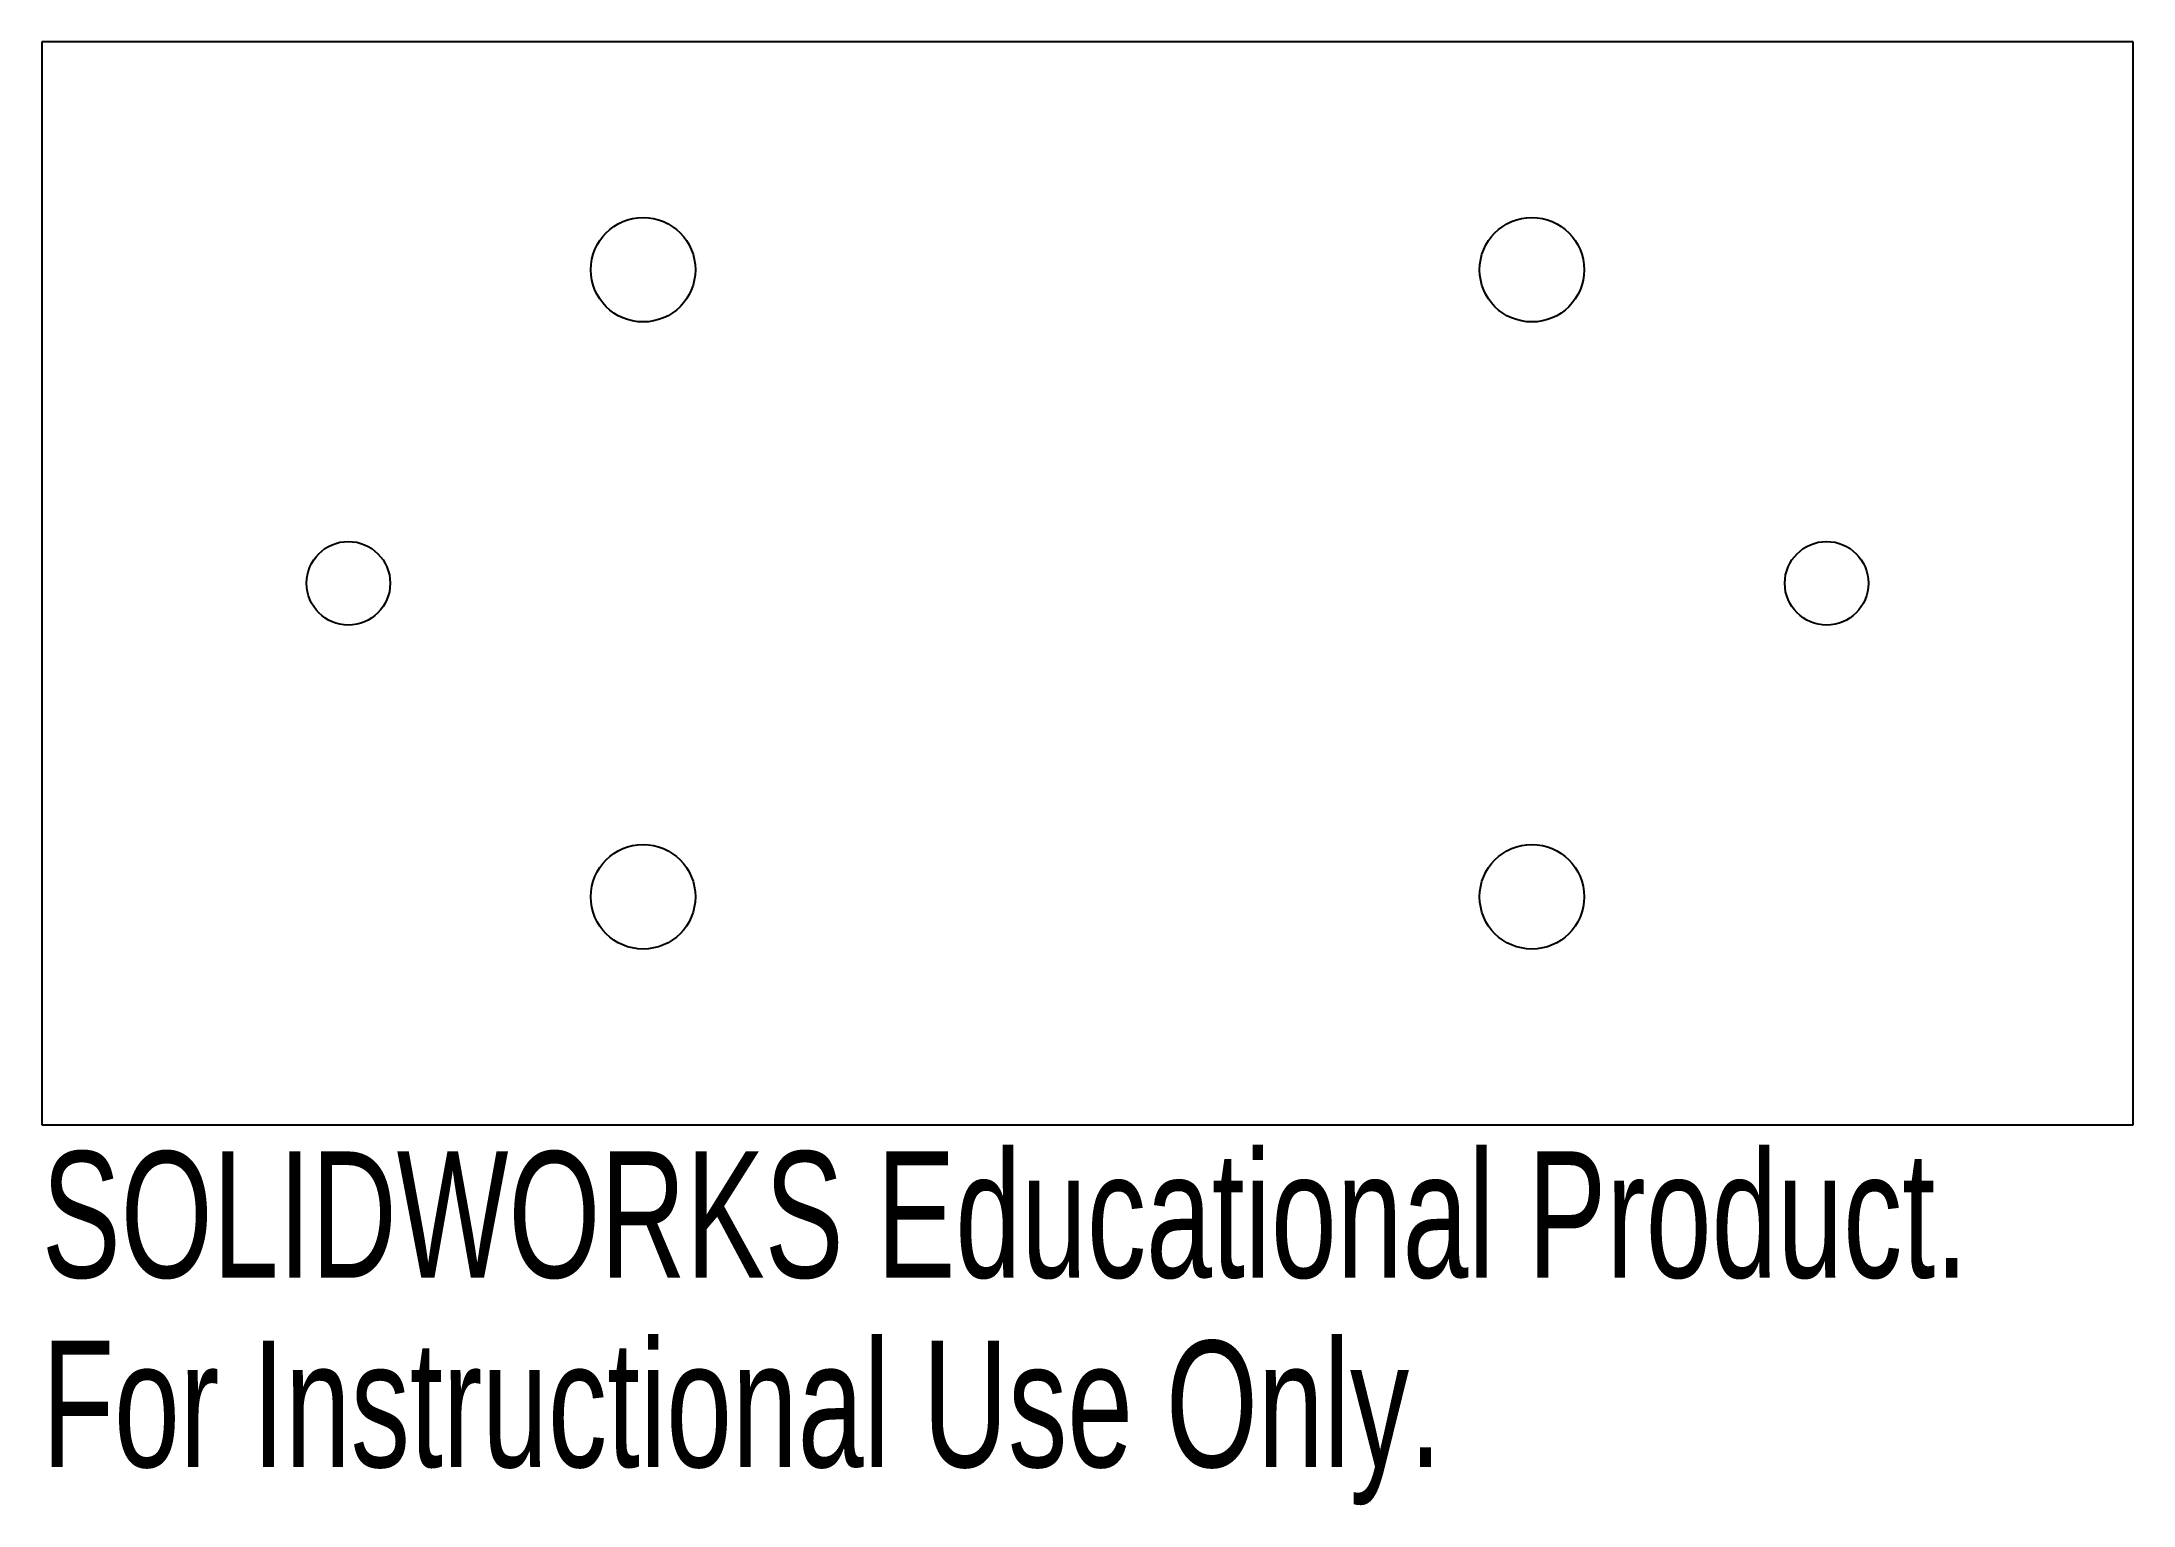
# Model space of a CAD drawing. Header units: millimetres. Extents: x 0 to 80, y -14.6 to 41.4.
import ezdxf

# ---------------------------------------------------------------- set-up
doc = ezdxf.new("R2010")
doc.units = ezdxf.units.MM
doc.styles.add('SLDTEXTSTYLE0', font='TXT', dxfattribs={"width": 0.7})

msp = doc.modelspace()

# ---------------------------------------------------------------- linework, layer by layer
at = {"color": 7, "linetype": 'Continuous', "lineweight": 25}
for p, q in [((0, 41.449), (0, 0)), ((80, 41.449), (0, 41.449)), ((80, 0), (80, 41.449)), ((0, 0), (80, 0))]:
    msp.add_line(p, q, dxfattribs=at)
for centre, radius in [((23, 32.725), 2), ((57, 32.725), 2), ((11.726, 20.725), 1.6), ((68.274, 20.725), 1.6), ((23, 8.725), 2), ((57, 8.725), 2)]:
    msp.add_circle(centre, radius, dxfattribs=at)

# ---------------------------------------------------------------- texts
at = {"color": 7, "linetype": 'Continuous', "char_height": 4.83362, "attachment_point": 1, "style": 'SLDTEXTSTYLE0'}
for s, insert in [('SOLIDWORKS Educational Product.', (0, -1.02)), ('For Instructional Use Only.', (0, -8.27))]:
    msp.add_mtext(s, dxfattribs=dict(at, insert=insert))

doc.saveas('drawing.dxf')
